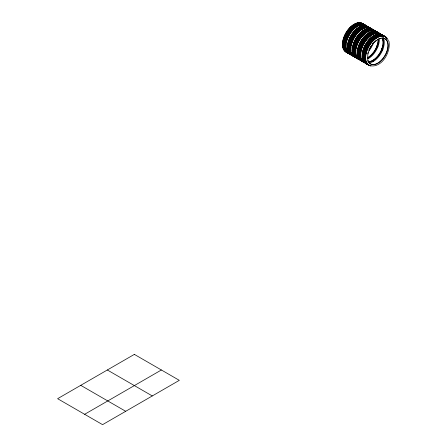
<?xml version="1.0" encoding="UTF-8"?>
<svg xmlns="http://www.w3.org/2000/svg" width="447" height="447" viewBox="0 0 447 447"><rect width="100%" height="100%" fill="white"/><g stroke="black" fill="none" stroke-linecap="round" stroke-linejoin="round"><path stroke-width="0.67" d="M367.719 57.568C368.937 58.222 366.467 57.305 367.898 58.015M367.417 57.881L367.82 57.646L367.456 57.741M368.138 57.859L367.646 57.752M372.927 43.622L372.709 44.186M372.971 43.728L372.485 44.124L372.798 44.219M372.446 60.988L372.748 60.367M372.664 60.429L372.614 60.965L372.329 60.719L372.614 60.563C371.697 60.781 373.279 60.362 372.63 60.345M372.435 60.904L372.597 60.44M372.63 60.524L372.429 60.457M373.435 61.256L373.033 61.395L372.982 60.993M373.558 60.837L373.094 61.412M377.056 46.577C376.553 46.13 376.681 46.946 377.039 46.075M376.665 46.292C376.894 46.376 376.994 46.343 376.698 46.348C376.933 46.488 377.207 46.086 376.625 46.427L376.905 46.672M377.056 46.633L377.056 46.253M381.872 48.974C381.04 49.198 382.621 50.159 381.716 48.974M382.179 49.757L382.336 49.36M367.563 57.685L367.931 57.875L367.518 57.624M368.071 58.278L368.345 58.049M373.379 60.926L373.083 61.077M376.726 46.17L377.022 46.633L376.748 46.343M377.056 46.549L376.961 46.136M377.173 46.6L377.313 46.471M377.307 46.488L377.486 46.723L377.184 46.656M381.839 48.891L381.637 49.405L381.816 49.014L382.191 49.662M382.084 49.561L381.922 48.896M381.677 49.198L381.934 49.349M382.408 49.461L382.481 49.712M377.62 46.834L377.508 46.538M382.314 49.796L382.8 49.444L382.509 49.695M367.596 57.987L367.808 57.741M377.469 46.823C376.72 46.27 378.112 47.751 377.698 46.326M382.755 49.483L382.302 49.958M381.872 49.433L381.587 49.092M368.602 58.205L368.026 58.356M373.105 61.021L373.418 61.345L373.597 60.898L373.033 60.887M372.697 43.946L372.815 44.124M368.211 57.976L368.071 58.462M381.665 49.103L381.822 49.511M376.771 46.449L377.044 46.365M374.569 41.75A14.533 8.392 -60 0 0 372.519 43.974C373.049 43.856 372.804 43.376 372.664 44.141M368.367 57.965L368.507 58.512L368.49 57.78M377.575 46.51L377.715 47.058L377.81 46.393M368.507 58.512L368.507 58.043M377.542 47.041L377.715 46.594M368.54 57.981L368.194 58.412M377.402 46.963L377.749 46.527M373.245 61.328L373.597 60.898M373.105 61.25L373.457 60.82M382.8 49.444L382.626 49.891M377.698 46.946L377.234 46.901M377.654 46.354L377.369 46.46M367.713 57.646L368.049 57.507M368.367 58.557L368.635 57.914M373.167 60.714L373.502 60.658M84.639 414.296L161.384 369.987M382.459 49.204L382.788 49.315M373.251 60.658L373.58 60.77M381.755 49.293L381.688 49.606M368.183 57.881L367.965 57.819M369.468 65.575C381.716 68.721 390.985 52.042 388.979 41.37M376.625 46.427L376.927 46.052M107.33 369.982L152.298 395.941M80.745 385.336L125.708 411.296M378.358 39.822A14.533 8.392 -60 0 1 368.082 57.624M365.758 63.077A16.478 9.516 -60 0 1 363.992 43.393A16.478 9.516 -60 0 1 381.922 35.084M362.266 60.552A16.276 9.398 -60 0 1 361.115 58.009M360.863 56.791A16.276 9.398 -60 0 1 365.104 41.828A16.276 9.398 -60 0 1 376.637 33.329M378.62 33.413A16.276 9.398 -60 0 1 380.369 34.056M377.665 33.134A16.276 9.398 -60 0 1 381.04 34.603M361.941 60.362A16.276 9.398 -60 0 1 363.255 44.197A16.276 9.398 -60 0 1 376.313 33.145M366.082 62.982A16.478 9.516 -60 0 1 363.148 44.152A16.478 9.516 -60 0 1 381.151 34.436M365.026 62.653A16.478 9.516 -60 0 1 363.26 42.973A16.478 9.516 -60 0 1 381.19 34.659M363.361 61.82A16.276 9.398 -60 0 1 359.991 54.372M360.003 53.791A16.276 9.398 -60 0 1 376.592 32.871M363.188 61.725A16.276 9.398 -60 0 1 359.958 56.272M359.919 52.483A16.276 9.398 -60 0 1 371.328 34.341M371.926 34.011A16.276 9.398 -60 0 1 377.078 32.799M378.33 33.044A16.276 9.398 -60 0 1 379.464 33.536M364.858 62.552A16.478 9.516 -60 0 1 363.087 42.873A16.478 9.516 -60 0 1 381.017 34.564M364.305 62.239A16.478 9.516 -60 0 1 362.813 42.091A16.478 9.516 -60 0 1 380.872 34.76M362.64 61.407A16.276 9.398 -60 0 1 359.662 57.171M359.522 56.579A16.276 9.398 -60 0 1 359.287 54.64M359.271 53.958A16.276 9.398 -60 0 1 359.544 50.919M359.662 50.293A16.276 9.398 -60 0 1 370.278 34.324M370.781 34.022A16.276 9.398 -60 0 1 375.871 32.458M376.53 32.486A16.276 9.398 -60 0 1 378.916 33.218M362.165 61.133A16.276 9.398 -60 0 1 362.165 42.336A16.276 9.398 -60 0 1 378.436 32.944M363.204 61.803A16.478 9.516 -60 0 1 361.539 43.225A16.478 9.516 -60 0 1 378.536 32.765M362.657 61.49A16.478 9.516 -60 0 1 361.511 41.962A16.478 9.516 -60 0 1 378.995 33.19M376.76 32.134A16.276 9.398 -60 0 1 378.883 33.357M361.617 60.814A16.276 9.398 -60 0 1 358.852 57.277M358.634 56.579A16.276 9.398 -60 0 1 358.31 54.713M358.287 52.182A16.276 9.398 -60 0 1 372.731 32.167M374.156 31.899A16.276 9.398 -60 0 1 375.508 31.888M377.721 32.525A16.276 9.398 -60 0 1 378.71 33.262M360.45 59.982A16.276 9.398 -60 0 1 358.684 57.182M358.466 56.478A16.276 9.398 -60 0 1 358.136 54.618M358.114 52.087A16.276 9.398 -60 0 1 372.558 32.067M375.335 31.793A16.276 9.398 -60 0 1 377.173 32.251M362.489 61.39A16.478 9.516 -60 0 1 361.344 41.862A16.478 9.516 -60 0 1 378.827 33.095M362.701 61.312A16.478 9.516 -60 0 1 360.93 41.627A16.478 9.516 -60 0 1 378.86 33.318M359.204 58.78A16.276 9.398 -60 0 1 369.172 33.095M369.77 32.771A16.276 9.398 -60 0 1 374.262 31.53M375.558 31.642A16.276 9.398 -60 0 1 377.307 32.29M374.603 31.368A16.276 9.398 -60 0 1 377.978 32.838M359.718 59.557A16.276 9.398 -60 0 1 359.952 42.901A16.276 9.398 -60 0 1 373.938 31.34M363.02 61.211A16.478 9.516 -60 0 1 360.086 42.387A16.478 9.516 -60 0 1 378.089 32.67M381.956 37.878A14.533 8.392 -60 0 1 380.011 52.64A14.533 8.392 -60 0 1 368.194 61.714M382.213 38.023A14.533 8.392 -60 0 1 380.023 53.199A14.533 8.392 -60 0 1 367.859 61.837M378.609 39.967A14.533 8.392 -60 0 1 368.334 57.769M379.363 39.537A15.595 9.001 -60 0 1 368.339 58.635M355.309 57.25A16.478 9.516 -60 0 1 353.644 38.666A16.478 9.516 -60 0 1 370.641 28.206M354.264 56.573A16.276 9.398 -60 0 1 351.286 52.333M351.035 51.12A16.276 9.398 -60 0 1 350.996 47.332M351.286 45.454A16.276 9.398 -60 0 1 359.427 31.363M359.908 30.944A16.276 9.398 -60 0 1 364.797 28.1M365.383 27.921A16.276 9.398 -60 0 1 370.541 28.384M353.946 56.383A16.276 9.398 -60 0 1 350.968 52.148M350.716 50.936A16.276 9.398 -60 0 1 365.059 27.736M365.775 27.574A16.276 9.398 -60 0 1 370.217 28.195M355.611 57.216A16.478 9.516 -60 0 1 353.577 38.006A16.478 9.516 -60 0 1 371.323 28.764M354.577 56.825A16.478 9.516 -60 0 1 352.906 38.241A16.478 9.516 -60 0 1 369.909 27.781M351.705 54.45A16.276 9.398 -60 0 1 351.04 53.277M350.554 51.908A16.276 9.398 -60 0 1 350.163 48.695M350.174 48.114A16.276 9.398 -60 0 1 364.646 27.502M366.076 27.233A16.276 9.398 -60 0 1 369.809 27.96M350.381 51.813A16.276 9.398 -60 0 1 350.135 50.595M350.035 47.421A16.276 9.398 -60 0 1 360.997 28.966M361.5 28.669A16.276 9.398 -60 0 1 364.478 27.401M365.903 27.138A16.276 9.398 -60 0 1 369.635 27.859M354.404 56.724A16.478 9.516 -60 0 1 353.532 36.732A16.478 9.516 -60 0 1 371.189 28.887M354.482 56.562A16.478 9.516 -60 0 1 351.94 38.308A16.478 9.516 -60 0 1 369.188 27.368M350.984 54.037A16.276 9.398 -60 0 1 349.833 51.494M349.694 50.902A16.276 9.398 -60 0 1 349.716 45.248M349.833 44.616A16.276 9.398 -60 0 1 363.931 27.083M364.646 26.921A16.276 9.398 -60 0 1 369.088 27.546M350.504 53.757A16.276 9.398 -60 0 1 354.08 34.006A16.276 9.398 -60 0 1 369.602 28.005A16.478 9.516 -60 0 0 351.683 36.291A16.478 9.516 -60 0 0 353.454 55.97M354.002 56.288A16.478 9.516 -60 0 1 351.968 37.079A16.478 9.516 -60 0 1 369.714 27.837M351.789 55.137A16.276 9.398 -60 0 1 348.481 49.041M348.459 46.51A16.276 9.398 -60 0 1 361.724 26.881M362.903 26.49A16.276 9.398 -60 0 1 365.015 26.189M365.68 26.217A16.276 9.398 -60 0 1 368.06 26.954M368.401 27.189A16.276 9.398 -60 0 1 369.323 28.044M351.616 55.042A16.276 9.398 -60 0 1 348.856 51.506M348.638 50.802A16.276 9.398 -60 0 1 348.308 48.941M348.291 46.41A16.276 9.398 -60 0 1 348.52 44.555M348.638 43.923A16.276 9.398 -60 0 1 362.729 26.39M363.45 26.228A16.276 9.398 -60 0 1 364.847 26.094M366.143 26.205A16.276 9.398 -60 0 1 367.892 26.854M353.281 55.875A16.478 9.516 -60 0 1 351.515 36.19A16.478 9.516 -60 0 1 369.445 27.882M352.247 55.478A16.478 9.516 -60 0 1 350.582 36.894A16.478 9.516 -60 0 1 367.579 26.44M351.202 54.802A16.276 9.398 -60 0 1 348.224 50.567M347.9 48.706A16.276 9.398 -60 0 1 354.387 31.575A16.276 9.398 -60 0 1 367.479 26.613M350.884 54.618A16.276 9.398 -60 0 1 349.051 39.632A16.276 9.398 -60 0 1 361.997 25.971M362.718 25.809A16.276 9.398 -60 0 1 367.155 26.429M352.549 55.45A16.478 9.516 -60 0 1 350.515 36.241A16.478 9.516 -60 0 1 368.267 26.993M384.923 38.699A14.533 8.392 -60 0 1 382.794 58.596A14.533 8.392 -60 0 1 367.73 60.088M367.73 53.942A14.533 8.392 -60 0 1 368.16 52.226M368.987 49.913A14.533 8.392 -60 0 1 370.082 47.639M370.39 47.086A14.533 8.392 -60 0 1 371.401 45.482M374.999 41.359A14.533 8.392 -60 0 1 376.05 40.493M377.659 39.42A14.533 8.392 -60 0 1 380.319 38.286M382.794 38.04A14.533 8.392 -60 0 1 384.437 38.453M370.675 65.916A16.478 9.516 -60 0 1 370.356 43.974A16.478 9.516 -60 0 1 388.398 41.007M370.753 65.726A16.276 9.398 -60 0 1 366.032 60.842M365.78 59.63A16.276 9.398 -60 0 1 371.921 42.163A16.276 9.398 -60 0 1 385.28 36.894M385.951 37.442A16.276 9.398 -60 0 1 386.789 38.403M368.686 64.893A16.276 9.398 -60 0 1 365.707 60.658M365.456 59.445A16.276 9.398 -60 0 1 379.799 36.246M380.52 36.084A16.276 9.398 -60 0 1 384.962 36.71M370.993 65.815A16.478 9.516 -60 0 1 368.585 46.047A16.478 9.516 -60 0 1 386.912 38.246M370.585 65.58A16.478 9.516 -60 0 1 367.166 47.712A16.478 9.516 -60 0 1 384.649 36.296M366.445 62.96A16.276 9.398 -60 0 1 364.903 57.21M364.914 56.629A16.276 9.398 -60 0 1 379.391 36.011M380.816 35.743A16.276 9.398 -60 0 1 384.549 36.47M366.272 62.865A16.276 9.398 -60 0 1 365.344 61.027M365.126 60.323A16.276 9.398 -60 0 1 364.875 59.11M364.774 55.931A16.276 9.398 -60 0 1 375.743 37.481M376.24 37.179A16.276 9.398 -60 0 1 379.218 35.911M381.995 35.637A16.276 9.398 -60 0 1 384.375 36.375M367.998 64.737A16.478 9.516 -60 0 1 369.149 43.884A16.478 9.516 -60 0 1 386.331 37.911M368.602 64.921A16.478 9.516 -60 0 1 366.931 46.337A16.478 9.516 -60 0 1 383.934 35.877M365.724 62.546A16.276 9.398 -60 0 1 364.579 60.004M364.439 59.412A16.276 9.398 -60 0 1 364.456 53.757M364.579 53.126A16.276 9.398 -60 0 1 378.67 35.592M379.391 35.43A16.276 9.398 -60 0 1 383.828 36.056M365.249 62.273A16.276 9.398 -60 0 1 368.211 43.376A16.276 9.398 -60 0 1 383.353 35.777M368.741 64.798A16.478 9.516 -60 0 1 366.708 45.588A16.478 9.516 -60 0 1 384.459 36.347M368.194 64.48A16.478 9.516 -60 0 1 366.428 44.801A16.478 9.516 -60 0 1 384.359 36.492M366.529 63.653A16.276 9.398 -60 0 1 363.221 57.551M363.204 55.02A16.276 9.398 -60 0 1 374.167 36.57M374.664 36.268A16.276 9.398 -60 0 1 379.76 34.698M380.419 34.726A16.276 9.398 -60 0 1 382.805 35.464M366.356 63.552A16.276 9.398 -60 0 1 363.595 60.015M363.377 59.317A16.276 9.398 -60 0 1 363.048 57.451M363.031 54.92A16.276 9.398 -60 0 1 377.475 34.905M378.19 34.737A16.276 9.398 -60 0 1 379.587 34.603M380.883 34.715A16.276 9.398 -60 0 1 382.632 35.363M368.026 64.385A16.478 9.516 -60 0 1 366.255 44.7A16.478 9.516 -60 0 1 384.185 36.391M366.993 63.988A16.478 9.516 -60 0 1 365.322 45.41A16.478 9.516 -60 0 1 382.325 34.95M365.948 63.318A16.276 9.398 -60 0 1 362.97 59.077M362.64 57.216A16.276 9.398 -60 0 1 369.133 40.085A16.276 9.398 -60 0 1 382.219 35.129M365.624 63.128A16.276 9.398 -60 0 1 363.797 48.142A16.276 9.398 -60 0 1 376.737 34.48M377.458 34.318A16.276 9.398 -60 0 1 381.9 34.939M367.289 63.96A16.478 9.516 -60 0 1 365.255 44.75A16.478 9.516 -60 0 1 383.006 35.509M382.464 38.168A14.533 8.392 -60 0 1 380.514 52.936A14.533 8.392 -60 0 1 368.702 62.004M383.14 37.397A15.595 9.001 -60 0 1 381.302 52.796A15.595 9.001 -60 0 1 369.032 62.938M351.018 54.568A16.478 9.516 -60 0 1 349.252 34.883A16.478 9.516 -60 0 1 367.177 26.574M349.353 53.735A16.276 9.398 -60 0 1 346.079 44.493M346.375 42.616A16.276 9.398 -60 0 1 361.891 24.82M363.88 24.898A16.276 9.398 -60 0 1 365.624 25.546M362.919 24.624A16.276 9.398 -60 0 1 366.294 26.094M347.202 51.852A16.276 9.398 -60 0 1 348.515 35.687A16.276 9.398 -60 0 1 361.573 24.635M351.342 54.473A16.478 9.516 -60 0 1 348.409 35.643A16.478 9.516 -60 0 1 366.411 25.926M350.286 54.143A16.478 9.516 -60 0 1 348.515 34.458A16.478 9.516 -60 0 1 366.445 26.149M348.621 53.31A16.276 9.398 -60 0 1 345.855 49.779M345.643 49.075A16.276 9.398 -60 0 1 349.459 33.156A16.276 9.398 -60 0 1 361.846 24.361M362.511 24.389A16.276 9.398 -60 0 1 364.892 25.121M348.448 53.21A16.276 9.398 -60 0 1 345.687 49.678M345.47 48.974A16.276 9.398 -60 0 1 345.218 47.762M345.078 45.762A16.276 9.398 -60 0 1 356.583 25.831M357.181 25.501A16.276 9.398 -60 0 1 362.338 24.289M362.975 24.378A16.276 9.398 -60 0 1 364.176 24.747A16.276 9.398 -60 0 0 361.791 23.97M349.493 53.886A16.478 9.516 -60 0 1 348.621 33.894A16.478 9.516 -60 0 1 366.277 26.049M349.565 53.729A16.478 9.516 -60 0 1 348.068 33.581A16.478 9.516 -60 0 1 366.127 26.25M347.9 52.897A16.276 9.398 -60 0 1 344.922 48.656M344.782 48.069A16.276 9.398 -60 0 1 344.805 42.409M344.922 41.778A16.276 9.398 -60 0 1 358.433 24.423M359.014 24.25A16.276 9.398 -60 0 1 361.131 23.948M347.42 52.617A16.276 9.398 -60 0 1 347.42 33.827A16.276 9.398 -60 0 1 363.696 24.429M348.464 53.294A16.478 9.516 -60 0 1 346.799 34.71A16.478 9.516 -60 0 1 363.797 24.255M347.917 52.981A16.478 9.516 -60 0 1 346.771 33.452A16.478 9.516 -60 0 1 364.255 24.68M361.399 23.467A16.276 9.398 -60 0 1 364.137 24.848M346.872 52.305A16.276 9.398 -60 0 1 344.38 49.433M343.754 47.471A16.276 9.398 -60 0 1 343.564 46.203M343.547 43.672A16.276 9.398 -60 0 1 357.991 23.652M358.706 23.49A16.276 9.398 -60 0 1 360.103 23.35M362.975 24.015A16.276 9.398 -60 0 1 363.97 24.753M345.71 51.472A16.276 9.398 -60 0 1 344.207 49.332M343.581 47.376A16.276 9.398 -60 0 1 343.397 46.102M343.374 43.571A16.276 9.398 -60 0 1 357.818 23.557M360.595 23.283A16.276 9.398 -60 0 1 362.428 23.741M347.744 52.88A16.478 9.516 -60 0 1 346.598 33.352A16.478 9.516 -60 0 1 364.082 24.579M347.956 52.796A16.478 9.516 -60 0 1 346.19 33.117A16.478 9.516 -60 0 1 364.121 24.808M346.291 51.969A16.276 9.398 -60 0 1 343.799 38.928A16.276 9.398 -60 0 1 354.426 24.585M355.03 24.255A16.276 9.398 -60 0 1 358.835 23.054M360.818 23.132A16.276 9.398 -60 0 1 362.567 23.78M359.857 22.858A16.276 9.398 -60 0 1 363.238 24.328M344.14 50.086A16.276 9.398 -60 0 1 345.453 33.922A16.276 9.398 -60 0 1 358.511 22.87M348.28 52.701A16.478 9.516 -60 0 1 345.347 33.871A16.478 9.516 -60 0 1 363.35 24.16M360.226 60.082A16.478 9.516 -60 0 1 359.075 40.56A16.478 9.516 -60 0 1 376.558 31.787M358.187 58.674A16.276 9.398 -60 0 1 355.907 50.165M356.203 48.293A16.276 9.398 -60 0 1 370.295 30.759M373.072 30.485A16.276 9.398 -60 0 1 374.904 30.944M357.03 57.523A16.276 9.398 -60 0 1 355.879 54.987M355.739 54.394A16.276 9.398 -60 0 1 369.971 30.575M372.748 30.301A16.276 9.398 -60 0 1 375.134 31.033M359.902 59.898A16.478 9.516 -60 0 1 359.03 39.906A16.478 9.516 -60 0 1 376.687 32.061M359.489 59.663A16.478 9.516 -60 0 1 358.343 40.135A16.478 9.516 -60 0 1 375.826 31.363M374.72 30.798A16.276 9.398 -60 0 1 375.715 31.53M357.935 58.646A16.276 9.398 -60 0 1 355.074 51.534M355.175 49.746A16.276 9.398 -60 0 1 369.563 30.335M372.34 30.061A16.276 9.398 -60 0 1 374.173 30.519M357.282 58.155A16.276 9.398 -60 0 1 355.516 55.35M355.298 54.651A16.276 9.398 -60 0 1 354.968 52.785M355.002 49.645A16.276 9.398 -60 0 1 363.433 33.676M363.919 33.257A16.276 9.398 -60 0 1 369.39 30.24M372.167 29.96A16.276 9.398 -60 0 1 374.547 30.698M359.321 59.563A16.478 9.516 -60 0 1 358.176 40.034A16.478 9.516 -60 0 1 375.659 31.262M358.773 59.244A16.478 9.516 -60 0 1 357.902 39.252A16.478 9.516 -60 0 1 375.553 31.407M355.901 56.875A16.276 9.398 -60 0 1 354.75 54.333M354.611 53.741A16.276 9.398 -60 0 1 354.633 48.08M354.75 47.455A16.276 9.398 -60 0 1 368.842 29.921M372.256 29.737A16.276 9.398 -60 0 1 373.457 30.105M356.253 57.557A16.276 9.398 -60 0 1 357.796 38.587A16.276 9.398 -60 0 1 373.524 30.105M358.913 59.127A16.478 9.516 -60 0 1 356.879 39.912A16.478 9.516 -60 0 1 374.631 30.67M359.014 58.898A16.478 9.516 -60 0 1 355.594 41.029A16.478 9.516 -60 0 1 373.077 29.614M356.7 57.976A16.276 9.398 -60 0 1 354.873 56.283M353.722 53.741A16.276 9.398 -60 0 1 353.393 51.88M353.376 49.349A16.276 9.398 -60 0 1 360.902 33.67A16.276 9.398 -60 0 1 372.977 29.787M356.527 57.881A16.276 9.398 -60 0 1 354.7 56.182M353.549 53.64A16.276 9.398 -60 0 1 353.219 51.779M353.203 49.248A16.276 9.398 -60 0 1 353.432 47.393M353.549 46.762A16.276 9.398 -60 0 1 367.646 29.228M370.423 28.954A16.276 9.398 -60 0 1 372.804 29.692M357.572 58.551A16.478 9.516 -60 0 1 356.7 38.559A16.478 9.516 -60 0 1 374.357 30.72M357.164 58.317A16.478 9.516 -60 0 1 356.019 38.788A16.478 9.516 -60 0 1 373.502 30.022M372.396 29.452A16.276 9.398 -60 0 1 373.385 30.189M356.119 57.641A16.276 9.398 -60 0 1 353.141 53.405M352.812 51.539A16.276 9.398 -60 0 1 367.233 28.994M370.01 28.72A16.276 9.398 -60 0 1 371.848 29.178M355.795 57.456A16.276 9.398 -60 0 1 353.968 42.471A16.276 9.398 -60 0 1 366.914 28.804M369.686 28.53A16.276 9.398 -60 0 1 372.072 29.267M356.84 58.132A16.478 9.516 -60 0 1 355.968 38.135A16.478 9.516 -60 0 1 373.625 30.295M378.106 39.677A14.533 8.392 -60 0 1 367.831 57.479M371.574 45.583A14.533 8.392 -60 0 1 368.943 49.891M372.971 43.918A15.595 9.001 -60 0 1 368.937 50.908M134.357 354.382L57.613 398.69L102.575 424.65L179.32 380.341L134.357 354.382M380.57 61.356A14.533 8.392 -60 0 0 385.174 38.844A14.533 8.392 -60 0 0 367.982 54.087A14.533 8.392 -60 0 0 380.57 61.356"/></g></svg>
